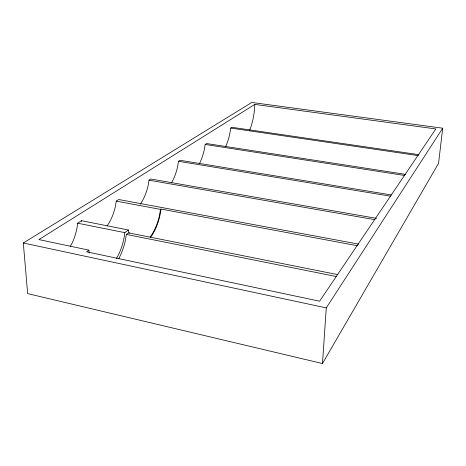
<?xml version="1.0" encoding="UTF-8"?>
<svg xmlns="http://www.w3.org/2000/svg" width="466" height="466" viewBox="0 0 466 466"><rect width="100%" height="100%" fill="white"/><g stroke="black" fill="none" stroke-linecap="round" stroke-linejoin="round"><path stroke-width="0.7" d="M322.478 363.538L326.276 307.892L442.7 128.208L251.791 102.462L23.3 242.99L27.657 293.615L322.478 363.538L438.564 163.31L442.7 128.208M358.686 244.126L118.737 199.524L116.255 201.131L115.224 207.178A33.599 17.341 -78.5 0 1 107.04 225.975M337.803 274.637L128.517 232.831L126.368 234.404L125.162 241.493A38.136 18.931 -77.1 0 1 118.696 258.799M376.575 218.373L150.803 179.02L149.021 180.173L148.037 185.975A32.061 15.43 -79.8 0 1 140.19 204.248M357.608 245.763L160.997 209.071L160.543 209.403L159.494 215.566A34.286 15.815 -78.8 0 1 150.075 237.072M160.997 209.071L159.873 215.706A35.218 16.252 -78.8 0 1 150.582 237.287M391.323 194.934L180.039 160.281L178.49 161.283L177.488 167.201A31.304 14.056 -80.8 0 1 171.412 182.928M405.845 174.424L206.578 143.54L205.168 144.448L204.219 150.046A30.395 12.739 -81.5 0 1 199.547 163.362M418.934 154.695L231.928 127.3L230.728 128.074L229.651 134.4A31.076 12.145 -82 0 1 225.62 146.726M116.517 258.35A34.07 16.904 -77.1 0 0 124.795 232.633L128.412 230.012L128.488 230.687A34.286 15.815 -78.8 0 0 129.175 233.466M88.913 250.143L86.583 251.797L319.594 301.217L435.832 128.936L254.803 104.407L38.899 239.582L88.913 250.143A34.07 16.904 -77.1 0 0 89.163 253.096M70.209 246.531A33.336 18.471 -76.5 0 0 77.647 223.202L81.538 220.709L128.412 230.012M230.728 128.074L418.322 155.632M205.168 144.448L404.395 175.426M178.49 161.283L390.508 196.174M149.021 180.173L374.903 219.69M116.255 201.131L160.543 209.403M77.647 223.202L124.795 232.633M126.368 234.404L336.522 276.571M23.3 242.99L326.276 307.892M81.538 220.709L81.632 221.373M254.803 104.407A30.377 11.062 -82.4 0 1 249.479 130.655"/></g></svg>
